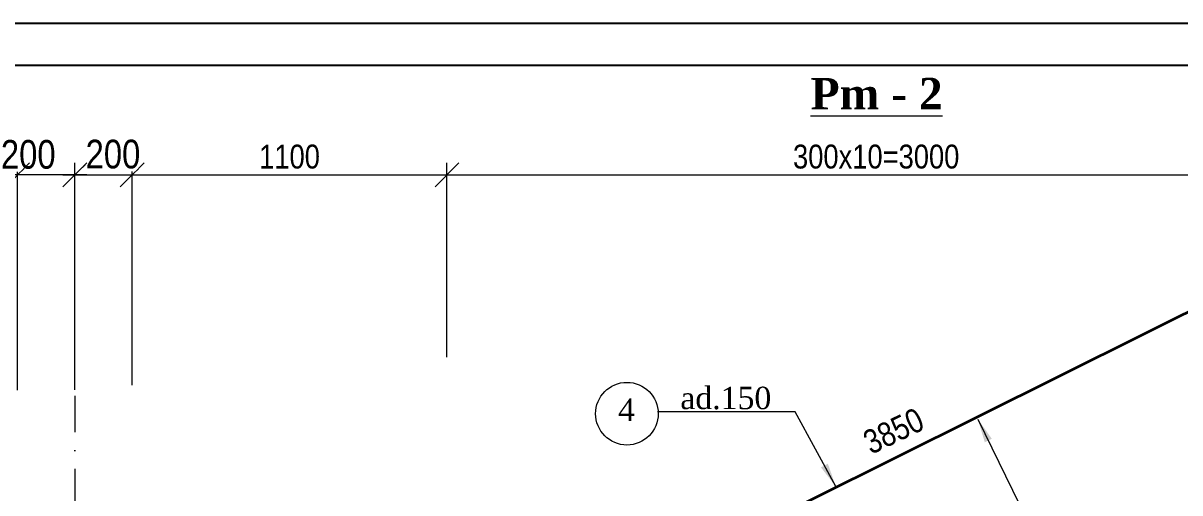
# Model space of a CAD drawing. Header units: millimetres. Extents: x -149347 to 251215, y -2929184 to -2541447.
# Drawn here: x 160894 to 173020, y -2614931 to -2610014 of the extents above; entities that cross this region are included whole.
import ezdxf

# ---------------------------------------------------------------- set-up
doc = ezdxf.new("R2010")
doc.units = ezdxf.units.MM
doc.linetypes.add('DASHDOTX2', pattern=[50.8, 25.4, -12.7, 0, -12.7])
doc.layers.add('ИЧ  РАЗМЕР  0.09', color=143, linetype='Continuous', lineweight=9)
doc.layers.add('размер  0.09', color=141, linetype='Continuous', lineweight=9)
doc.styles.get("Standard").update_dxf_attribs({"font": 'times.ttf'})
doc.styles.add('style1', font='A3TI(LA).TTF', dxfattribs={"height": 400})
doc.styles.add('style6', font='ARIALN.TTF', dxfattribs={"height": 300})
doc.dimstyles.new('DIM_100', dxfattribs={"dimscale": 100, "dimtxt": 250, "dimasz": 2.5, "dimexe": 1.25, "dimexo": 0.625, "dimtad": 1, "dimdec": 0, "dimtxsty": 'style1', "dimblk": 'OBLIQUE', "dimcen": 2.5, "dimdle": 1.25, "dimclrd": 251, "dimclre": 251, "dimaunit": 1, "dimadec": 3, "dimazin": 0, "dimtfac": 1, "dimtdec": 0, "dimtmove": 1, "dimatfit": 3, "dimfxl": 1.25, "dimlwd": 5, "dimlwe": 5, "dimarcsym": 0})

# ---------------------------------------------------------------- blocks, each defined once
blk = doc.blocks.new('mekteb')
at = {"color": 0, "lineweight": 25}
blk.add_line((99643, -1821466), (139843, -1821466), dxfattribs=at)
at = {"color": 0, "lineweight": 25, "ltscale": 15}
blk.add_line((139343, -1821966), (101643, -1821966), dxfattribs=at)
blk = doc.blocks.new('_Oblique')
at = {"color": 0, "linetype": 'ByBlock', "lineweight": -2}
blk.add_line((-0.5, -0.5), (0.5, 0.5), dxfattribs=at)
blk = doc.blocks.new('*D1023')
at = {"color": 251, "lineweight": 5, "ltscale": 15, "transparency": 16777216}
for p, q in [((162037, -2613805), (162037, -2611477)), ((165337, -2613511), (165337, -2611477))]:
    blk.add_line(p, q, dxfattribs=at)
at = {"color": 251, "linetype": 'ByBlock', "lineweight": 5, "ltscale": 15, "transparency": 16777216}
blk.add_line((161912, -2611602), (165462, -2611602), dxfattribs=at)
at = {"layer": 'Defpoints', "color": 0, "lineweight": 15, "ltscale": 15, "transparency": 16777216}
for p in [(165337, -2611602), (165337, -2613574), (162037, -2613867)]:
    blk.add_point(p, dxfattribs=at)
at = {"color": 251, "lineweight": 5, "ltscale": 15, "transparency": 16777216, "xscale": 250, "yscale": 250, "zscale": 250, "rotation": 180}
blk.add_blockref('_Oblique', (162037, -2611602), dxfattribs=at)
at = {"color": 251, "lineweight": 5, "ltscale": 15, "transparency": 16777216, "xscale": 250, "yscale": 250, "zscale": 250}
blk.add_blockref('_Oblique', (165337, -2611602), dxfattribs=at)
at = {"color": 0, "lineweight": 15, "ltscale": 15, "transparency": 16777216, "insert": (163687, -2611412), "char_height": 300, "attachment_point": 5, "style": 'style6', "bg_fill": 3, "box_fill_scale": 1.1, "bg_fill_color": 9, "bg_fill_true_color": 13158600, "bg_fill_transparency": 0}
blk.add_mtext('{\\H0.83333x;1100}', dxfattribs=at)
blk = doc.blocks.new('*D1024')
at = {"color": 251, "lineweight": 5, "ltscale": 15, "transparency": 16777216}
for p, q in [((165337, -2612522), (165337, -2611477)), ((174337, -2614370), (174337, -2611477))]:
    blk.add_line(p, q, dxfattribs=at)
at = {"color": 251, "linetype": 'ByBlock', "lineweight": 5, "ltscale": 15, "transparency": 16777216}
blk.add_line((165212, -2611602), (174462, -2611602), dxfattribs=at)
at = {"layer": 'Defpoints', "color": 0, "lineweight": 15, "ltscale": 15, "transparency": 16777216}
for p in [(174337, -2611602), (165337, -2612584), (174337, -2614433)]:
    blk.add_point(p, dxfattribs=at)
at = {"color": 251, "lineweight": 5, "ltscale": 15, "transparency": 16777216, "xscale": 250, "yscale": 250, "zscale": 250, "rotation": 180}
blk.add_blockref('_Oblique', (165337, -2611602), dxfattribs=at)
at = {"color": 251, "lineweight": 5, "ltscale": 15, "transparency": 16777216, "xscale": 250, "yscale": 250, "zscale": 250}
blk.add_blockref('_Oblique', (174337, -2611602), dxfattribs=at)
at = {"color": 0, "lineweight": 15, "ltscale": 15, "transparency": 16777216, "insert": (169837, -2611412), "char_height": 300, "attachment_point": 5, "style": 'style6', "bg_fill": 3, "box_fill_scale": 1.1, "bg_fill_color": 9, "bg_fill_true_color": 13158600, "bg_fill_transparency": 0}
blk.add_mtext('{\\fArial Narrow|b0|i0|c238|p34;\\H0.83333x;300x10=\\fArial Narrow|b0|i0|c204|p34;3000}', dxfattribs=at)
blk = doc.blocks.new('*D1034')
at = {"color": 251, "lineweight": 5, "ltscale": 15, "transparency": 16777216}
for p, q in [((161437, -2613853), (161437, -2611477)), ((162037, -2613805), (162037, -2611477))]:
    blk.add_line(p, q, dxfattribs=at)
at = {"color": 251, "linetype": 'ByBlock', "lineweight": 5, "ltscale": 15, "transparency": 16777216}
blk.add_line((161312, -2611602), (162162, -2611602), dxfattribs=at)
at = {"layer": 'Defpoints', "color": 0, "lineweight": 15, "ltscale": 15, "transparency": 16777216}
for p in [(161437, -2613916), (162037, -2613867)]:
    blk.add_point(p, dxfattribs=at)
at = {"color": 0, "lineweight": 15, "ltscale": 15, "transparency": 16777216, "insert": (161836, -2611386), "char_height": 300, "attachment_point": 5, "style": 'style6', "bg_fill": 3, "box_fill_scale": 1.1, "bg_fill_color": 9, "bg_fill_true_color": 13158600, "bg_fill_transparency": 0}
blk.add_mtext('200', dxfattribs=at)
at = {"layer": 'Defpoints', "color": 0, "lineweight": 15, "ltscale": 15, "transparency": 16777216}
blk.add_point((162037, -2611602), dxfattribs=at)
at = {"color": 251, "lineweight": 5, "ltscale": 15, "transparency": 16777216, "xscale": 250, "yscale": 250, "zscale": 250, "rotation": 180}
blk.add_blockref('_Oblique', (161437, -2611602), dxfattribs=at)
at = {"color": 251, "lineweight": 5, "ltscale": 15, "transparency": 16777216, "xscale": 250, "yscale": 250, "zscale": 250}
blk.add_blockref('_Oblique', (162037, -2611602), dxfattribs=at)
blk = doc.blocks.new('*D1035')
at = {"color": 251, "lineweight": 5, "ltscale": 15, "transparency": 16777216}
for p, q in [((160837, -2613857), (160837, -2611477)), ((161437, -2613853), (161437, -2611477))]:
    blk.add_line(p, q, dxfattribs=at)
at = {"color": 251, "linetype": 'ByBlock', "lineweight": 5, "ltscale": 15, "transparency": 16777216}
blk.add_line((161562, -2611602), (160712, -2611602), dxfattribs=at)
at = {"layer": 'Defpoints', "color": 0, "lineweight": 15, "ltscale": 15, "transparency": 16777216}
for p in [(161437, -2613916), (160837, -2613919)]:
    blk.add_point(p, dxfattribs=at)
at = {"color": 0, "lineweight": 15, "ltscale": 15, "transparency": 16777216, "insert": (160948, -2611389), "char_height": 300, "attachment_point": 5, "style": 'style6', "bg_fill": 3, "box_fill_scale": 1.1, "bg_fill_color": 9, "bg_fill_true_color": 13158600, "bg_fill_transparency": 0}
blk.add_mtext('200', dxfattribs=at)
at = {"layer": 'Defpoints', "color": 0, "lineweight": 15, "ltscale": 15, "transparency": 16777216}
blk.add_point((160837, -2611602), dxfattribs=at)
at = {"color": 251, "lineweight": 5, "ltscale": 15, "transparency": 16777216, "xscale": 250, "yscale": 250, "zscale": 250, "rotation": 180}
blk.add_blockref('_Oblique', (160837, -2611602), dxfattribs=at)
at = {"color": 251, "lineweight": 5, "ltscale": 15, "transparency": 16777216, "xscale": 250, "yscale": 250, "zscale": 250}
blk.add_blockref('_Oblique', (161437, -2611602), dxfattribs=at)

msp = doc.modelspace()

# ---------------------------------------------------------------- linework, layer by layer
at = {"color": 1, "linetype": 'DASHDOTX2', "lineweight": 13, "ltscale": 15}
msp.add_line((161436.90576, -2613915.63858), (161436.90576, -2623474.72309), dxfattribs=at)

# ---------------------------------------------------------------- block references
at = {"color": 7, "lineweight": 15, "xscale": 0.8889158819132976, "yscale": 0.8889158819132976, "zscale": 0.8889158819132976}
msp.add_blockref('mekteb', (66147.25871, -990883.7249), dxfattribs=at)

# ---------------------------------------------------------------- texts
at = {"layer": 'размер  0.09', "insert": (170533.36942, -2610586.0784), "char_height": 330, "attachment_point": 3}
msp.add_mtext('{\\fTimes New Roman|b1|i0|c238|p18;\\LPm\\fTimes New Roman|b1|i0|c204|p18; - \\fTimes New Roman|b1|i0|c238|p18;2}', dxfattribs=at)

# ---------------------------------------------------------------- next in the draw order: dimensions: what is measured, and where the dimension line sits
at = {"color": 7, "lineweight": 15, "ltscale": 15}
dim = msp.add_linear_dim(base=(165336.90576, -2611601.72575), p1=(162036.90576, -2613867.3841), p2=(165336.90576, -2613573.50096), angle=0, text='{\\H0.83333x;<>}', dimstyle='DIM_100', override={"dimlfac": 0.333333, "dimtxsty": 'style6', "dimfxl": 200, "dimfxlon": 1, "dimtfill": 1, "dimtfillclr": 256, "dimarcsym": 1}, dxfattribs=at)
dim.commit()
dim.dimension.update_dxf_attribs({"geometry": '*D1023', "text_midpoint": (163686.90576, -2611411.58301)})

# ---------------------------------------------------------------- next in the draw order: dimensions: what is measured, and where the dimension line sits
dim = msp.add_linear_dim(base=(162036.90576, -2611601.72575), p1=(161436.90576, -2613915.63858), p2=(162036.90576, -2613867.3841), angle=0, dimstyle='DIM_100', override={"dimlfac": 0.333333, "dimtxsty": 'style6', "dimfxl": 200, "dimfxlon": 1, "dimtfill": 1, "dimtfillclr": 256, "dimarcsym": 1}, dxfattribs=at)
dim.commit()
dim.dimension.update_dxf_attribs({"geometry": '*D1034', "text_midpoint": (161835.77339, -2611601.72575), "dimtype": 160})
dim = msp.add_linear_dim(base=(174336.90576, -2611601.72575), p1=(165336.90576, -2612584.20412), p2=(174336.90576, -2614432.86889), angle=0, text='{\\fArial Narrow|b0|i0|c238|p34;\\H0.83333x;300x10=\\fArial Narrow|b0|i0|c204|p34;<>}', dimstyle='DIM_100', override={"dimlfac": 0.333333, "dimtxsty": 'style6', "dimfxl": 200, "dimfxlon": 1, "dimtfill": 1, "dimtfillclr": 256, "dimarcsym": 1}, dxfattribs=at)
dim.commit()
dim.dimension.update_dxf_attribs({"geometry": '*D1024', "text_midpoint": (169836.90576, -2611411.58301)})

# ---------------------------------------------------------------- next in the draw order: linework, layer by layer
at = {"color": 7, "lineweight": 35, "ltscale": 80}
msp.add_lwpolyline([(162744.61086, -2617145.57985), (164844.61086, -2617145.57985), (175235.10234, -2611978.72489), (179783.03936, -2611978.72489)], dxfattribs=at)
at = {"layer": 'ИЧ  РАЗМЕР  0.09'}
msp.add_circle((167223.48919, -2614101.78831), 328.00739, dxfattribs=at)

# ---------------------------------------------------------------- next in the draw order: texts
at = {"layer": 'ИЧ  РАЗМЕР  0.09', "insert": (170019.25804, -2614282.87033), "char_height": 252, "attachment_point": 5, "rotation": 25.619665584, "style": 'style6'}
msp.add_mtext('{\\fArial Narrow|b0|i0|c238|p34;3850}', dxfattribs=at)
at = {"layer": 'размер  0.09', "char_height": 234.36, "attachment_point": 1}
for s, insert in [('аd.150', (167783.89652, -2613820.0869)), ('{\\fTimes New Roman|b0|i0|c238|p18;4}', (167131.76742, -2613942.67627))]:
    msp.add_mtext(s, dxfattribs=dict(at, insert=insert))

# ---------------------------------------------------------------- next in the draw order: dimensions: what is measured, and where the dimension line sits
at = {"color": 7, "lineweight": 15, "ltscale": 15}
dim = msp.add_linear_dim(base=(160836.90576, -2611601.72575), p1=(161436.90576, -2613915.63858), p2=(160836.90576, -2613919.3169), angle=0, dimstyle='DIM_100', override={"dimlfac": 0.333333, "dimtxsty": 'style6', "dimfxl": 200, "dimfxlon": 1, "dimtfill": 1, "dimtfillclr": 256, "dimarcsym": 1}, dxfattribs=at)
dim.commit()
dim.dimension.update_dxf_attribs({"geometry": '*D1035', "text_midpoint": (160948.15238, -2611604.83787), "dimtype": 160})

# ---------------------------------------------------------------- next in the draw order: leaders
at = {"color": 7, "lineweight": 15, "ltscale": 80}
for points, override in [([(169413.88368, -2614864.47539), (168988.64172, -2614083.73824), (167545.53902, -2614083.73824)], {"dimtad": 0}), ([(170902.43182, -2614158.46857), (172174.48692, -2616754.61123)], {"dimgap": 0.625, "dimtad": 0})]:
    msp.add_leader(points, dimstyle='DIM_100', override=override, dxfattribs=at)

doc.saveas('drawing.dxf')
